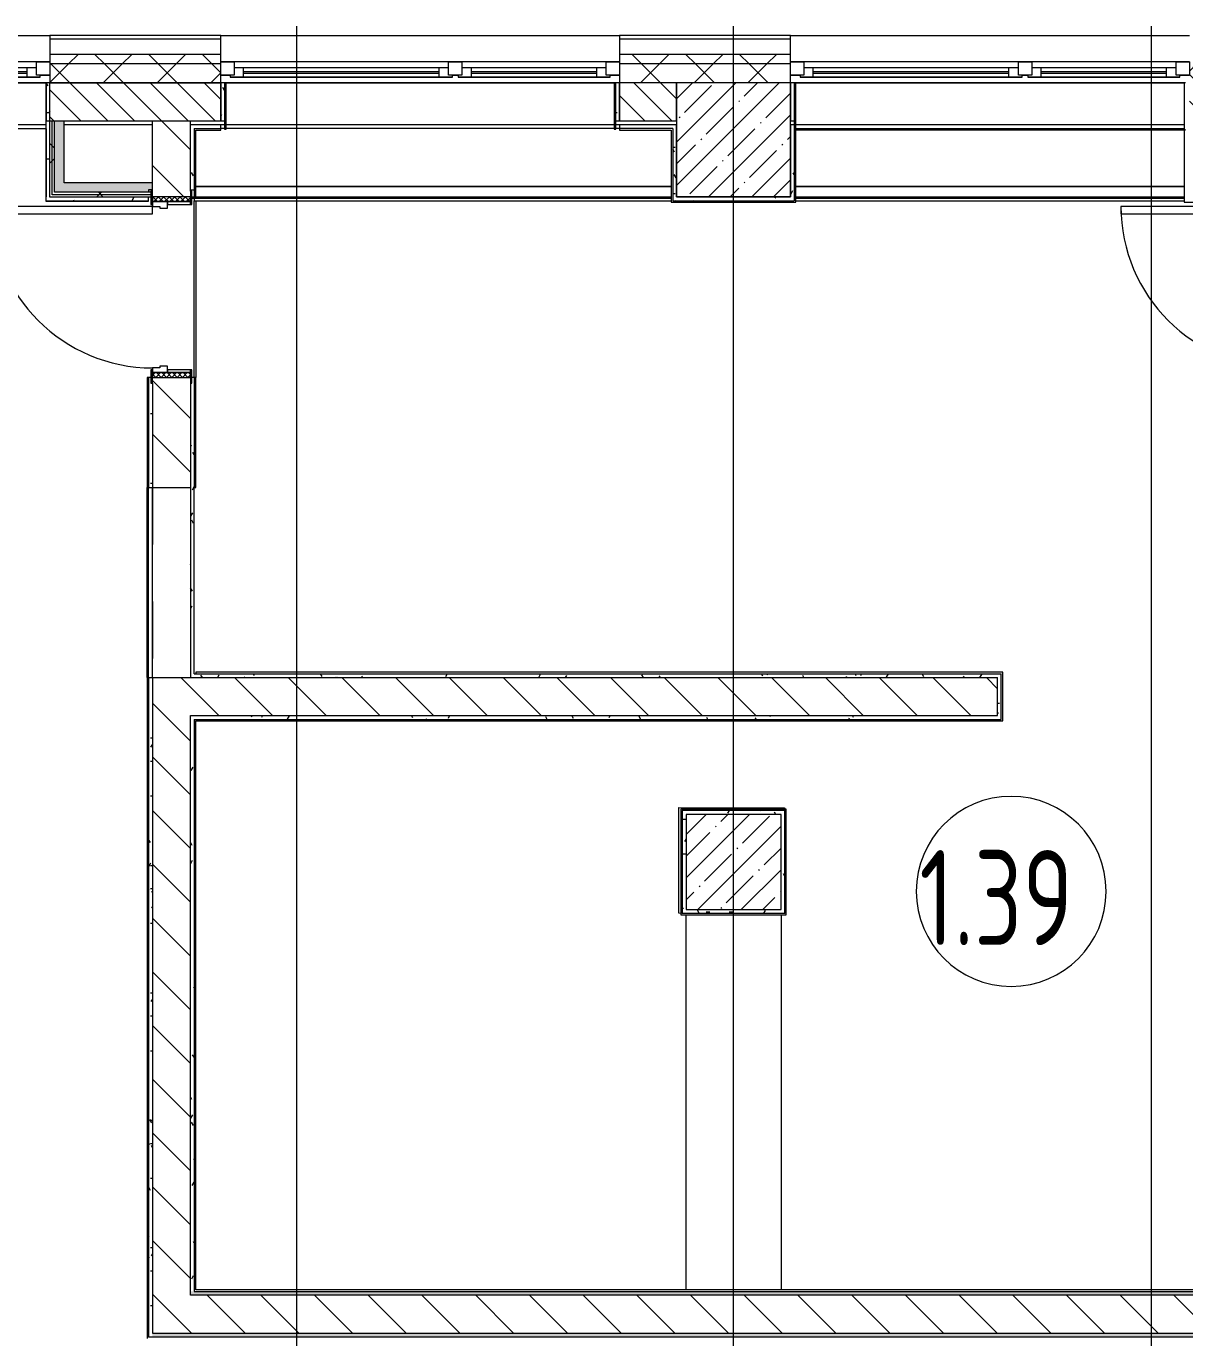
# Model space of a CAD drawing. Header units: millimetres. Extents: x -1113 to 415037, y -3642 to 354837.
# Drawn here: x 50800 to 56901, y 20360 to 27262 of the extents above; entities that cross this region are included whole.
import ezdxf

# ---------------------------------------------------------------- set-up
doc = ezdxf.new("R2010")
doc.units = ezdxf.units.MM
doc.linetypes.add('Штрих короткий', pattern=[600, 300, -300])
for name, color, linetype, lineweight in [('A-AREA-BNDY', 7, 'Continuous', 5), ('A-AREA-IDEN', 7, 'Continuous', 9), ('A-DOOR-2', 7, 'Continuous', 5), ('A-DOOR-FRAM-2', 7, 'Continuous', 5), ('A-FLOR', 7, 'Continuous', 9), ('A-GLAZ', 7, 'Continuous', 9), ('A-GLAZ-1', 7, 'Continuous', 5), ('A-WALL', 7, 'Continuous', 5), ('I-WALL', 7, 'Continuous', 5), ('S-COLS', 7, 'Continuous', 9), ('S-COLS-1', 7, 'Continuous', 5), ('Оси', 7, 'Continuous', 9)]:
    doc.layers.add(name, color=color, linetype=linetype, lineweight=lineweight)
for name, color, linetype, lineweight, true_color in [('A-DOOR-1', 7, 'Continuous', 5, 0xc0c0c0), ('A-DOOR-7', 7, 'Штрих короткий', 5, 0xc0c0c0), ('A-DOOR-FRAM-1', 7, 'Continuous', 5, 0xc0c0c0), ('A-WALL-1', 9, 'Continuous', 5, 0x808080), ('A-WALL-FNSH-1', 9, 'Continuous', 5, 0x808080)]:
    doc.layers.add(name, color=color, linetype=linetype, lineweight=lineweight, true_color=true_color)
doc.styles.add('СПДС', font='ГОСТ тип А.ttf', dxfattribs={"width": 0.9})
pattern_1 = [(135, (1826.41, 164.685), (-14.14214, -14.14214), []), (225, (1826.41, 164.685), (14.14214, -14.14214), [])]
pattern_2 = [(45, (-296.384, 164.685), (-14.1421, 14.1421), []), (135, (-296.384, 164.685), (-14.1421, -14.1421), [])]
pattern_3 = [(135, (64.7, -136.06), (-141.42136, -141.42136), [])]
pattern_4 = [(45, (64.7, -136.06), (-141.42136, 141.42136), []), (135, (64.7, -136.06), (-141.42136, -141.42136), [])]
pattern_5 = [(0, (64.7, -136.06), (243.84, 60.96), [20.117, -162.763, 20.117, -162.763, -975.36]), (0, (64.7, -136.06), (243.84, 60.96), [-365.76, 20.117, -345.643, 20.117, -162.763, -426.72]), (0, (64.7, -136.06), (243.84, 60.96), [-914.4, 20.117, -101.803, 20.117, -284.683]), (120, (156.14, -105.58), (-174.71291, 180.691634), [20.117, -162.763, 20.117, -162.763, -975.36]), (120, (156.14, -105.58), (-174.71291, 180.691634), [-365.76, 20.117, -345.643, 20.117, -162.763, -426.72]), (120, (156.14, -105.58), (-174.71291, 180.691634), [-914.4, 20.117, -101.803, 20.117, -284.683]), (240, (186.62, 16.34), (-69.12709, -241.651634), [20.117, -162.763, 20.117, -162.763, -975.36]), (240, (186.62, 16.34), (-69.12709, -241.651634), [-365.76, 20.117, -345.643, 20.117, -162.763, -426.72]), (240, (186.62, 16.34), (-69.12709, -241.651634), [-914.4, 20.117, -101.803, 20.117, -284.683])]
pattern_6 = [(45, (64.7, -136.06), (-212.132, 212.132), []), (135, (64.7, -136.06), (-212.132, -212.132), [])]

# ---------------------------------------------------------------- blocks, each defined once
blk = doc.blocks.new('110_Дверь_СКБ_1Ст_Внутренняя1 - Д-11л 950х2100-32173567-Объем проектирования 1 этажа')
at = {"layer": 'A-DOOR-2'}
h = blk.add_hatch(dxfattribs=at)
h.set_pattern_fill('FP_33', color=256, style=0, pattern_type=2)
h.set_pattern_definition(pattern_1)
h.paths.add_polyline_path([(462.5, 100), (462.5, -100), (487.5, -100), (487.5, 100), (467.5, 100)])
at = {"layer": 'A-DOOR-FRAM-2'}
h = blk.add_hatch(dxfattribs=at)
h.set_pattern_fill('FP_34', color=256, style=0, pattern_type=2)
h.set_pattern_definition(pattern_2)
h.paths.add_polyline_path([(-462.5, -100), (-437.5, -100), (-437.5, 100), (-462.5, 100), (-462.5, 7)])
at = {"layer": 'A-DOOR-1'}
for p, q in [((437.5, 950), (397.5, 950)), ((397.5, 950), (397.5, 100)), ((437.5, 100), (437.5, 950)), ((397.5, 100), (437.5, 100))]:
    blk.add_line(p, q, dxfattribs=at)
blk.add_arc((437.5, 100), 850, 90, 180, dxfattribs=at)
at = {"layer": 'A-DOOR-FRAM-1'}
for p, q in [((-422.5, 108), (-492.5, 108)), ((-492.5, 108), (-492.5, 100)), ((-492.5, 100), (-422.5, 100)), ((-437.5, 100), (-462.5, 100)), ((-462.5, 100), (-462.5, -100)), ((-412.5, 100), (-437.5, 100)), ((-437.5, 100), (-437.5, 20)), ((-437.5, -100), (-437.5, 100)), ((-422.5, 100), (-437.5, 100)), ((-437.5, 100), (-437.5, 99)), ((-437.5, 99), (-422.5, 99)), ((-422.5, 100), (-422.5, 108)), ((-422.5, 99), (-422.5, 100)), ((-412.5, 60), (-412.5, 100)), ((437.5, 100), (437.5, 60)), ((462.5, 100), (437.5, 100)), ((517.5, 108), (447.5, 108)), ((447.5, 108), (447.5, 100)), ((462.5, 100), (447.5, 100)), ((447.5, 100), (447.5, 99)), ((447.5, 100), (517.5, 100)), ((447.5, 99), (462.5, 99)), ((462.5, 20), (462.5, 100)), ((487.5, 100), (462.5, 100)), ((462.5, 100), (462.5, -100)), ((462.5, 99), (462.5, 100)), ((487.5, -100), (487.5, 100)), ((517.5, 100), (517.5, 108)), ((-437.5, 20), (-402.5, 20)), ((-422.5, 20), (-437.5, 20)), ((-437.5, 20), (-437.5, -100)), ((-422.5, -100), (-422.5, 20)), ((-402.5, 60), (-412.5, 60)), ((-402.5, 20), (-402.5, 60)), ((437.5, 60), (427.5, 60)), ((427.5, 60), (427.5, 20)), ((427.5, 20), (462.5, 20)), ((462.5, 20), (447.5, 20)), ((447.5, 20), (447.5, -100)), ((462.5, -100), (462.5, 20)), ((-422.5, -100), (-492.5, -100)), ((-492.5, -100), (-492.5, -108)), ((-492.5, -108), (-422.5, -108)), ((-462.5, -100), (-437.5, -100)), ((-437.5, -100), (-422.5, -100)), ((-422.5, -108), (-422.5, -100)), ((447.5, -100), (462.5, -100)), ((517.5, -100), (447.5, -100)), ((447.5, -100), (447.5, -108)), ((447.5, -108), (517.5, -108)), ((462.5, -100), (487.5, -100)), ((517.5, -108), (517.5, -100))]:
    blk.add_line(p, q, dxfattribs=at)
blk = doc.blocks.new('BSC_Колонна _Прямоугольная - 500х500-33455413-Объем проектирования 1 этажа')
at = {"layer": 'S-COLS-1'}
h = blk.add_hatch(dxfattribs=at)
h.set_pattern_fill('FP_108', color=256, style=0, pattern_type=2)
h.set_pattern_definition([(45, (-54460, -23000), (-114.04925, 114.04925), []), (45, (-54345.95, -23000), (-114.04925, 114.04925), [201.613, -40.323, 6.706, -33.617])])
h.paths.add_polyline_path([(-244.2, -250), (250, -250), (250, 250), (-250, 250), (-250, -250)])
for p, q in [((250, 250), (-250, 250)), ((-250, 250), (-250, -250)), ((250, -250), (250, 250)), ((-250, -250), (250, -250))]:
    blk.add_line(p, q, dxfattribs=at)
blk = doc.blocks.new('120_Окно_СКБ_2Ст - 120_Окно_СКБ_2Ст 2100х2400 _мал створка справа_-19092174-Объем проектирования 1 этажа')
at = {"layer": 'A-GLAZ'}
for p, q in [((-1050, -75), (-1050, -5)), ((-1050, -5), (-980, -5)), ((-980, -5), (-980, -75)), ((150, -35), (-980, -35)), ((-980, -35), (-980, -75)), ((-930, -85), (-930, -35)), ((100, -85), (100, -35)), ((150, -75), (150, -5)), ((150, -5), (220, -5)), ((150, -75), (150, -35)), ((220, -5), (220, -75)), ((980, -35), (220, -35)), ((220, -35), (220, -75)), ((270, -85), (270, -35)), ((930, -85), (930, -35)), ((980, -75), (980, -5)), ((980, -5), (1050, -5)), ((980, -75), (980, -35)), ((1050, -5), (1050, -75)), ((-980, -75), (-1050, -75)), ((-980, -75), (-1000, -75)), ((-1000, -75), (-1000, -85)), ((-1000, -85), (170, -85)), ((170, -85), (-1000, -85)), ((220, -75), (150, -75)), ((170, -75), (150, -75)), ((170, -85), (170, -75)), ((220, -75), (200, -75)), ((200, -75), (200, -85)), ((200, -85), (1000, -85)), ((1000, -85), (200, -85)), ((1050, -75), (980, -75)), ((1000, -75), (980, -75)), ((1000, -85), (1000, -75))]:
    blk.add_line(p, q, dxfattribs=at)
at = {"layer": 'A-GLAZ-1'}
for p, q in [((1050, -5), (-1050, -5)), ((-930, -55), (100, -55)), ((100, -65), (-930, -65)), ((270, -55), (930, -55)), ((930, -65), (270, -65)), ((-1050, -75), (-1000, -75)), ((170, -75), (200, -75)), ((1000, -75), (1050, -75))]:
    blk.add_line(p, q, dxfattribs=at)
blk = doc.blocks.new('110_Дверь_СКБ_1Ст_Внутренняя1 - Д-26л 950х2100 EIW30-32941023-Объем проектирования 1 этажа')
at = {"layer": 'A-DOOR-2'}
h = blk.add_hatch(dxfattribs=at)
h.set_pattern_fill('FP_33', color=256, style=0, pattern_type=2)
h.set_pattern_definition(pattern_1)
h.paths.add_polyline_path([(462.5, 100), (462.5, -100), (487.5, -100), (487.5, 100), (479.8, 100)])
at = {"layer": 'A-DOOR-FRAM-2'}
h = blk.add_hatch(dxfattribs=at)
h.set_pattern_fill('FP_34', color=256, style=0, pattern_type=2)
h.set_pattern_definition(pattern_2)
h.paths.add_polyline_path([(-462.5, 100), (-462.5, -100), (-437.5, -100), (-437.5, 100), (-446.3, 100)])
at = {"layer": 'A-DOOR-1'}
for p, q in [((437.5, 950), (397.5, 950)), ((397.5, 950), (397.5, 100)), ((437.5, 100), (437.5, 950)), ((397.5, 100), (437.5, 100))]:
    blk.add_line(p, q, dxfattribs=at)
blk.add_arc((437.5, 100), 850, 90, 180, dxfattribs=at)
at = {"layer": 'A-DOOR-FRAM-1'}
for p, q in [((-422.5, 108), (-492.5, 108)), ((-492.5, 108), (-492.5, 100)), ((-492.5, 100), (-422.5, 100)), ((-437.5, 100), (-462.5, 100)), ((-462.5, 100), (-462.5, -100)), ((-412.5, 100), (-437.5, 100)), ((-437.5, 100), (-437.5, 20)), ((-437.5, -100), (-437.5, 100)), ((-422.5, 100), (-437.5, 100)), ((-437.5, 100), (-437.5, 99)), ((-437.5, 99), (-422.5, 99)), ((-422.5, 100), (-422.5, 108)), ((-422.5, 99), (-422.5, 100)), ((-412.5, 60), (-412.5, 100)), ((437.5, 100), (437.5, 60)), ((462.5, 100), (437.5, 100)), ((517.5, 108), (447.5, 108)), ((447.5, 108), (447.5, 100)), ((462.5, 100), (447.5, 100)), ((447.5, 100), (447.5, 99)), ((447.5, 100), (517.5, 100)), ((447.5, 99), (462.5, 99)), ((462.5, 20), (462.5, 100)), ((487.5, 100), (462.5, 100)), ((462.5, 100), (462.5, -100)), ((462.5, 99), (462.5, 100)), ((487.5, -100), (487.5, 100)), ((517.5, 100), (517.5, 108)), ((-437.5, 20), (-402.5, 20)), ((-422.5, 20), (-437.5, 20)), ((-437.5, 20), (-437.5, -100)), ((-422.5, -100), (-422.5, 20)), ((-402.5, 60), (-412.5, 60)), ((-402.5, 20), (-402.5, 60)), ((437.5, 60), (427.5, 60)), ((427.5, 60), (427.5, 20)), ((427.5, 20), (462.5, 20)), ((462.5, 20), (447.5, 20)), ((447.5, 20), (447.5, -100)), ((462.5, -100), (462.5, 20)), ((-422.5, -100), (-492.5, -100)), ((-492.5, -100), (-492.5, -108)), ((-492.5, -108), (-422.5, -108)), ((-462.5, -100), (-437.5, -100)), ((-437.5, -100), (-422.5, -100)), ((-422.5, -108), (-422.5, -100)), ((447.5, -100), (462.5, -100)), ((517.5, -100), (447.5, -100)), ((447.5, -100), (447.5, -108)), ((447.5, -108), (517.5, -108)), ((462.5, -100), (487.5, -100)), ((517.5, -108), (517.5, -100))]:
    blk.add_line(p, q, dxfattribs=at)
blk = doc.blocks.new('DOR_Проход в стене_Прямоугольный - 1000x1500-23441848-Объем проектирования 1 этажа')
at = {"layer": 'A-DOOR-7'}
for p, q in [((500, 100), (-500, 100)), ((500, -100), (-500, -100))]:
    blk.add_line(p, q, dxfattribs=at)
blk = doc.blocks.new('Зашивка приборов отопления7 - Зашивка приборов отопления-33277170-Объем проектирования 1 этажа')
at = {"layer": 'A-WALL'}
for p, q in [((51780, 26880), (51760, 26880)), ((53832, 26880), (51788, 26880)), ((53860, 26880), (53840, 26880)), ((51619.5, 26537.5), (51619.5, 26480)), ((51628, 26555), (54132, 26555)), ((54132, 26555), (51628, 26555)), ((51619.5, 26480), (54132, 26480))]:
    blk.add_line(p, q, dxfattribs=at)
blk = doc.blocks.new('Зашивка приборов отопления8 - Зашивка приборов отопления-33277697-Объем проектирования 1 этажа')
at = {"layer": 'A-WALL'}
for p, q in [((52060.5, 26860), (52060.5, 26852)), ((54112, 26880), (52068, 26880)), ((52068, 26555), (54112, 26555)), ((54112, 26555), (52068, 26555)), ((52068, 26480), (54112, 26480))]:
    blk.add_line(p, q, dxfattribs=at)
blk = doc.blocks.new('Марка_Помещения - Номер-25198446-Объем проектирования 1 этажа')
at = {"layer": 'A-AREA-IDEN'}
for start, end in [(360, 180), (180, 360)]:
    blk.add_arc((0, 0), 2.5, start, end, dxfattribs=at)

msp = doc.modelspace()

# ---------------------------------------------------------------- hatches: boundary and pattern name
at = {"layer": 'A-WALL'}
h = msp.add_hatch(dxfattribs=at)
h.set_pattern_fill('FP_24', color=256, style=0, pattern_type=2)
h.set_pattern_definition(pattern_4)
h.paths.add_polyline_path([(84814.7, 27063.9), (85034.7, 27063.9), (85034.7, 27113.9), (80414.7, 27113.9), (80414.7, 27063.9), (84813, 27063.9)])
h.paths.add_polyline_path([(77314.7, 27063.9), (77314.7, 27113.9), (76414.7, 27113.9), (76414.7, 27063.9), (77106.8, 27063.9)])
h.paths.add_polyline_path([(74314.7, 27063.9), (74314.7, 27113.9), (72974.7, 27113.9), (72974.7, 27063.9), (74012.2, 27063.9)])
h.paths.add_polyline_path([(68274.7, 27063.9), (70874.7, 27063.9), (70874.7, 27113.9), (68274.7, 27113.9)])
h.paths.add_polyline_path([(66791.5, 27063.9), (67174.7, 27063.9), (67174.7, 27113.9), (66224.7, 27113.9), (66224.7, 27063.9)])
h.paths.add_polyline_path([(60069.7, 27063.9), (61124.7, 27063.9), (61124.7, 27113.9), (60069.7, 27113.9), (60069.7, 27073.9)])
h.paths.add_polyline_path([(57507.7, 27063.9), (57769.7, 27063.9), (57769.7, 27113.9), (56924.7, 27113.9), (56924.7, 27063.9)])
h.paths.add_polyline_path([(54824.7, 27063.9), (54824.7, 27113.9), (53924.7, 27113.9), (53924.7, 27063.9), (54413.1, 27063.9)])
h.paths.add_polyline_path([(50924.7, 27063.9), (51824.7, 27063.9), (51824.7, 27113.9), (50924.7, 27113.9), (50924.7, 27073.9)])
h.paths.add_polyline_path([(47724.7, 27063.9), (48824.7, 27063.9), (48824.7, 27113.9), (47724.7, 27113.9), (47724.7, 27073.9)])
h.paths.add_polyline_path([(43066.2, 27063.9), (44624.7, 27063.9), (44624.7, 27113.9), (42224.7, 27113.9), (42224.7, 27063.9), (42844.7, 27063.9)])
h = msp.add_hatch(dxfattribs=at)
h.set_pattern_fill('FP_24', color=256, style=0, pattern_type=2)
h.set_pattern_definition(pattern_4)
h.paths.add_polyline_path([(73604.7, 26963.9), (74314.7, 26963.9), (74314.7, 27063.9), (72974.7, 27063.9), (72974.7, 26963.9), (72980.6, 26963.9)])
h.paths.add_polyline_path([(42844.7, 26963.9), (44624.7, 26963.9), (44624.7, 27063.9), (42224.7, 27063.9), (42224.7, 26963.9), (42824.7, 26963.9)])
h.paths.add_polyline_path([(84327.5, 26963.9), (85034.7, 26963.9), (85034.7, 27063.9), (80414.7, 27063.9), (80414.7, 26963.9), (84164.7, 26963.9)])
h.paths.add_polyline_path([(47724.7, 26963.9), (48824.7, 26963.9), (48824.7, 27063.9), (47724.7, 27063.9), (47724.7, 27003.6)])
h.paths.add_polyline_path([(50924.7, 26963.9), (51824.7, 26963.9), (51824.7, 27063.9), (50924.7, 27063.9), (50924.7, 27003.9)])
h.paths.add_polyline_path([(53924.7, 26963.9), (54824.7, 26963.9), (54824.7, 27063.9), (53924.7, 27063.9), (53924.7, 27003.9)])
h.paths.add_polyline_path([(57414.7, 26963.9), (57769.7, 26963.9), (57769.7, 27063.9), (56924.7, 27063.9), (56924.7, 26963.9)])
h.paths.add_polyline_path([(77106.8, 26963.9), (77314.7, 26963.9), (77314.7, 27063.9), (76414.7, 27063.9), (76414.7, 26963.9), (76814.7, 26963.9)])
h.paths.add_polyline_path([(60069.7, 26963.9), (61124.7, 26963.9), (61124.7, 27063.9), (60069.7, 27063.9), (60069.7, 27003.9)])
h.paths.add_polyline_path([(67124.7, 26963.9), (67142.7, 26965.9), (67142.7, 26973.9), (67174.7, 26973.9), (67174.7, 27063.9), (66224.7, 27063.9), (66224.7, 26963.9), (66824.7, 26963.9)])
h.paths.add_polyline_path([(70374.7, 26963.9), (70874.7, 26963.9), (70874.7, 27063.9), (68274.7, 27063.9), (68274.7, 26973.9), (68306.7, 26973.9), (68306.7, 26965.9), (70041.4, 26963.9)])
h = msp.add_hatch(dxfattribs=at)
h.set_pattern_fill('FP_2', color=256, style=0, pattern_type=2)
h.set_pattern_definition([(135, (64.7, -136.06), (-70.71068, -70.71068), [])])
h.paths.add_polyline_path([(42824.7, 26763.9), (44624.7, 26763.9), (44624.7, 26963.9), (42824.7, 26963.9), (42824.7, 26886.2)])
h.paths.add_polyline_path([(56924.7, 26763.9), (57769.7, 26763.9), (57769.7, 26963.9), (56924.7, 26963.9), (56924.7, 26886.2)])
h.paths.add_polyline_path([(80714.7, 26763.9), (80714.7, 26963.9), (80414.7, 26963.9), (80414.7, 26763.9)])
h.paths.add_polyline_path([(54224.7, 26763.9), (54224.7, 26963.9), (53924.7, 26963.9), (53924.7, 26763.9)])
h.paths.add_polyline_path([(76814.7, 26763.9), (76814.7, 26963.9), (76414.7, 26963.9), (76414.7, 26763.9), (76591, 26763.9)])
h.paths.add_polyline_path([(60069.7, 26763.9), (60224.7, 26763.9), (60224.7, 26963.9), (60069.7, 26963.9), (60069.7, 26800.4)])
h.paths.add_polyline_path([(60824.7, 26763.9), (61124.7, 26763.9), (61124.7, 26963.9), (60824.7, 26963.9), (60824.7, 26817.8)])
h.paths.add_polyline_path([(74314.7, 26763.9), (74314.7, 26963.9), (74104.7, 26963.9), (74104.7, 26763.9)])
h.paths.add_polyline_path([(47724.7, 26763.9), (48224.7, 26763.9), (48223.9, 26963.9), (47724.7, 26963.9), (47724.7, 26886.2)])
h.paths.add_polyline_path([(51464.7, 26763.9), (51824.7, 26763.9), (51824.7, 26963.9), (50924.7, 26963.9), (50924.7, 26763.9), (51406.5, 26763.9)])
h.paths.add_polyline_path([(73604.7, 26763.9), (73604.7, 26963.9), (72974.7, 26963.9), (72974.7, 26763.9), (73496.4, 26763.9)])
h.paths.add_polyline_path([(66848.7, 26763.9), (67124.7, 26763.9), (67124.7, 26963.9), (66824.7, 26963.9), (66824.7, 26763.9)])
h.paths.add_polyline_path([(70374.7, 26763.9), (70374.7, 26963.9), (68274.7, 26963.9), (68270.7, 26763.9), (69886.1, 26763.9)])
at = {"layer": 'I-WALL'}
h = msp.add_hatch(dxfattribs=at)
h.set_pattern_fill('FP_191', color=256, style=0, pattern_type=2)
h.set_pattern_definition(pattern_5)
h.paths.add_polyline_path([(50924.7, 26763.9), (50924.7, 26963.9), (50904.7, 26961.7), (50904.7, 26763.9)])
h = msp.add_hatch(dxfattribs=at)
h.set_pattern_fill('FP_191', color=256, style=0, pattern_type=2)
h.set_pattern_definition(pattern_5)
h.paths.add_polyline_path([(51834.2, 26763.9), (51844.7, 26763.9), (51844.7, 26963.9), (51824.7, 26963.9), (51824.7, 26763.9)])
h = msp.add_hatch(dxfattribs=at)
h.set_pattern_fill('FP_191', color=256, style=0, pattern_type=2)
h.set_pattern_definition(pattern_5)
h.paths.add_polyline_path([(53924.7, 26763.9), (53924.7, 26963.9), (53904.7, 26963.9), (53904.7, 26763.9)])
h = msp.add_hatch(dxfattribs=at)
h.set_pattern_fill('FP_191', color=256, style=0, pattern_type=2)
h.set_pattern_definition(pattern_5)
h.paths.add_polyline_path([(54844.7, 26763.9), (54844.7, 26963.9), (54824.7, 26963.9), (54824.7, 26763.9)])
h = msp.add_hatch(dxfattribs=at)
h.set_pattern_fill('FP_191', color=256, style=0, pattern_type=2)
h.set_pattern_definition(pattern_5)
h.paths.add_polyline_path([(50910.4, 26362.9), (50924.7, 26363.9), (50924.7, 26763.9), (50904.7, 26763.9), (50905.3, 26362.9)])
h = msp.add_hatch(dxfattribs=at)
h.set_pattern_fill('FP_192', color=256, style=0, pattern_type=2)
h.set_pattern_definition(pattern_6)
h.paths.add_polyline_path([(50937.2, 26362.9), (50937.2, 26763.9), (50924.7, 26763.9), (50924.7, 26362.9)])
h = msp.add_hatch(dxfattribs=at)
h.set_pattern_fill('FP_192', color=256, style=0, pattern_type=2)
h.set_pattern_definition(pattern_6)
h.paths.add_polyline_path([(50937.2, 26375.4), (50949.7, 26375.4), (50949.7, 26763.9), (50937.2, 26763.9), (50937.2, 26403.8)])
for points in [[(50999.7, 26387.9), (50999.7, 26763.9), (50949.7, 26763.9), (50949.7, 26387.9)], [(50999.7, 26387.9), (51456.7, 26387.9), (51456.7, 26393.9), (51464.7, 26393.9), (51464.7, 26437.9), (50999.7, 26437.9), (50999.7, 26399.8)]]:
    msp.add_hatch(color=256, dxfattribs=at).paths.add_polyline_path(points)
h = msp.add_hatch(dxfattribs=at)
h.set_pattern_fill('FP_23', color=256, style=0, pattern_type=2)
h.set_pattern_definition(pattern_3)
h.paths.add_polyline_path([(51464.7, 20383.9), (51664.7, 20383.9), (51664.7, 23833.9), (51464.7, 23833.9), (51464.7, 20385.6)])
h.paths.add_polyline_path([(51464.7, 24833.9), (51664.7, 24833.9), (51664.7, 25413.9), (51464.7, 25413.9), (51464.7, 25296.2)])
h.paths.add_polyline_path([(51464.7, 26363.9), (51664.7, 26363.9), (51664.7, 26763.9), (51464.7, 26763.9), (51464.7, 26369.9)])
h = msp.add_hatch(dxfattribs=at)
h.set_pattern_fill('FP_191', color=256, style=0, pattern_type=2)
h.set_pattern_definition(pattern_5)
h.paths.add_polyline_path([(51664.7, 23853.9), (51684.7, 23854), (51684.7, 25413.9), (51672.7, 25413.1), (51672.7, 25383.9), (51664.7, 25383.9), (51664.7, 23854.1)])
h.paths.add_polyline_path([(51664.7, 26401.4), (51684.7, 26401.4), (51684.2, 26743.9), (51664.7, 26743.9), (51664.7, 26418.9)])
h = msp.add_hatch(dxfattribs=at)
h.set_pattern_fill('FP_191', color=256, style=0, pattern_type=2)
h.set_pattern_definition(pattern_5)
h.paths.add_polyline_path([(54204.7, 26343.9), (54224.7, 26343.9), (54224.7, 26723.9), (54204.7, 26723.3), (54204.7, 26355.9)])
h = msp.add_hatch(dxfattribs=at)
h.set_pattern_fill('FP_191', color=256, style=0, pattern_type=2)
h.set_pattern_definition(pattern_5)
h.paths.add_polyline_path([(54824.7, 26363.9), (54844.7, 26363.9), (54844.7, 26743.9), (54824.7, 26743.9), (54824.7, 26621.2)])
h = msp.add_hatch(dxfattribs=at)
h.set_pattern_fill('FP_192', color=256, style=0, pattern_type=2)
h.set_pattern_definition(pattern_6)
h.paths.add_polyline_path([(51456.7, 26362.9), (51456.7, 26375.4), (50937.2, 26375.4), (50937.2, 26362.9), (51444.7, 26362.9)])
h = msp.add_hatch(dxfattribs=at)
h.set_pattern_fill('FP_192', color=256, style=0, pattern_type=2)
h.set_pattern_definition(pattern_6)
h.paths.add_polyline_path([(51318.5, 26375.4), (51456.7, 26375.7), (51456.7, 26387.9), (50949.7, 26387.9), (50949.7, 26375.4), (50999.7, 26375.4)])
h = msp.add_hatch(dxfattribs=at)
h.set_pattern_fill('FP_191', color=256, style=0, pattern_type=2)
h.set_pattern_definition(pattern_5)
h.paths.add_polyline_path([(50904.7, 26342.9), (51444.7, 26342.9), (51444.7, 26362.9), (50904.7, 26362.9), (50904.7, 26343.9)])
h = msp.add_hatch(dxfattribs=at)
h.set_pattern_fill('FP_191', color=256, style=0, pattern_type=2)
h.set_pattern_definition(pattern_5)
h.paths.add_polyline_path([(54224.7, 26343.9), (54844.7, 26343.9), (54844.7, 26363.9), (54224.7, 26363.9), (54224.7, 26355.9)])
h = msp.add_hatch(dxfattribs=at)
h.set_pattern_fill('FP_191', color=256, style=0, pattern_type=2)
h.set_pattern_definition(pattern_5)
h.paths.add_polyline_path([(51464.7, 20363.9), (51464.7, 23833.9), (51444.7, 23833.9), (51444.7, 20363.9)])
h.paths.add_polyline_path([(51464.7, 24833.9), (51464.7, 25383.9), (51456.7, 25383.9), (51456.7, 25413.9), (51444.7, 25413.9), (51444.7, 24833.9)])
h = msp.add_hatch(dxfattribs=at)
h.set_pattern_fill('FP_191', color=256, style=0, pattern_type=2)
h.set_pattern_definition(pattern_5)
h.paths.add_polyline_path([(55895.2, 23833.9), (55914.7, 23833.9), (55914.7, 23853.9), (51664.7, 23853.9), (51664.7, 23833.9), (55785.6, 23833.9)])
h = msp.add_hatch(dxfattribs=at)
h.set_pattern_fill('FP_23', color=256, style=0, pattern_type=2)
h.set_pattern_definition(pattern_3)
h.paths.add_polyline_path([(51664.7, 23633.9), (55914.7, 23633.9), (55914.7, 23833.9), (51664.7, 23833.9)])
h = msp.add_hatch(dxfattribs=at)
h.set_pattern_fill('FP_191', color=256, style=0, pattern_type=2)
h.set_pattern_definition(pattern_5)
h.paths.add_polyline_path([(55921.1, 23633.9), (55934.7, 23634), (55934.7, 23853.9), (55914.7, 23853.9), (55914.7, 23633.9)])
h = msp.add_hatch(dxfattribs=at)
h.set_pattern_fill('FP_191', color=256, style=0, pattern_type=2)
h.set_pattern_definition(pattern_5)
h.paths.add_polyline_path([(51684.7, 20603.9), (51684.7, 23633.9), (51664.7, 23633.9), (51664.7, 20603.9)])
h = msp.add_hatch(dxfattribs=at)
h.set_pattern_fill('FP_191', color=256, style=0, pattern_type=2)
h.set_pattern_definition(pattern_5)
h.paths.add_polyline_path([(51684.7, 23613.9), (55934.7, 23613.9), (55934.7, 23633.9), (51684.7, 23633.9)])
h = msp.add_hatch(dxfattribs=at)
h.set_pattern_fill('FP_191', color=256, style=0, pattern_type=2)
h.set_pattern_definition(pattern_5)
h.paths.add_polyline_path([(54274.7, 23113.9), (54774.7, 23113.9), (54773.9, 23133.9), (54254.7, 23133.9), (54254.7, 23113.9)])
h = msp.add_hatch(dxfattribs=at)
h.set_pattern_fill('FP_191', color=256, style=0, pattern_type=2)
h.set_pattern_definition(pattern_5)
h.paths.add_polyline_path([(54794.7, 22613.9), (54794.7, 23133.9), (54774.7, 23133.9), (54774.7, 22613.9)])
h = msp.add_hatch(dxfattribs=at)
h.set_pattern_fill('FP_191', color=256, style=0, pattern_type=2)
h.set_pattern_definition(pattern_5)
h.paths.add_polyline_path([(54274.7, 22593.9), (54274.7, 23113.9), (54254.7, 23113.1), (54254.7, 22593.9)])
h = msp.add_hatch(dxfattribs=at)
h.set_pattern_fill('FP_191', color=256, style=0, pattern_type=2)
h.set_pattern_definition(pattern_5)
h.paths.add_polyline_path([(54276.5, 22593.9), (54794.7, 22593.9), (54794.7, 22613.9), (54274.7, 22613.9), (54274.7, 22593.9)])
h = msp.add_hatch(dxfattribs=at)
h.set_pattern_fill('FP_191', color=256, style=0, pattern_type=2)
h.set_pattern_definition(pattern_5)
h.paths.add_polyline_path([(57974.7, 20583.9), (57994.7, 20583.9), (57994.7, 20603.9), (51664.7, 20603.9), (51664.7, 20583.9), (57507.7, 20583.9)])
h = msp.add_hatch(dxfattribs=at)
h.set_pattern_fill('FP_23', color=256, style=0, pattern_type=2)
h.set_pattern_definition(pattern_3)
h.paths.add_polyline_path([(54478.2, 20383.9), (58194.7, 20383.9), (58194.7, 20583.9), (51664.7, 20583.9), (51664.7, 20383.9), (54274.7, 20383.9)])
h = msp.add_hatch(dxfattribs=at)
h.set_pattern_fill('FP_191', color=256, style=0, pattern_type=2)
h.set_pattern_definition(pattern_5)
h.paths.add_polyline_path([(57994.7, 20363.9), (57994.7, 20383.9), (51464.7, 20383.9), (51464.7, 20363.9), (57974.7, 20363.9)])
at = {"layer": 'S-COLS-1'}
h = msp.add_hatch(dxfattribs=at)
h.set_pattern_fill('FP_1', color=256, style=0, pattern_type=2)
h.set_pattern_definition([(45, (64.7, -136.06), (-114.04925, 114.04925), []), (45, (178.75, -136.06), (-114.04925, 114.04925), [201.612, -40.322, 6.706, -33.617])])
h.paths.add_polyline_path([(54413.1, 26363.9), (54824.7, 26363.9), (54824.7, 26963.9), (54224.7, 26963.9), (54224.7, 26363.9)])

# ---------------------------------------------------------------- linework, layer by layer
at = {"layer": 'A-AREA-BNDY', "flags": 128}
msp.add_lwpolyline([(54793.5, 23148.9), (54792.2, 22592.9), (54236.2, 22594.2), (54237.5, 23150.2)], close=True, dxfattribs=at)
at = {"layer": 'A-FLOR'}
for p, q in [((48844.7, 26723.9), (50904.7, 26723.9)), ((50904.7, 26722.9), (50904.7, 26363.9)), ((51684.7, 25413.9), (51684.7, 26343.9)), ((51692.7, 26343.9), (51692.7, 25413.9)), ((51456.7, 25413.9), (51444.7, 25413.9)), ((51692.7, 25413.9), (51672.7, 25413.9)), ((51684.7, 23853.9), (51684.7, 24833.9)), ((54274.7, 20611.9), (54274.7, 22585.9)), ((54774.7, 22585.9), (54774.7, 20611.9))]:
    msp.add_line(p, q, dxfattribs=at)
at = {"layer": 'A-WALL'}
for p, q in [((48824.7, 27213.9), (50924.7, 27213.9)), ((51824.7, 27213.9), (53924.7, 27213.9)), ((54824.7, 27213.9), (56924.7, 27213.9)), ((51824.7, 27193.9), (50924.7, 27193.9)), ((54824.7, 27193.9), (53924.7, 27193.9)), ((51824.7, 27113.9), (50924.7, 27113.9)), ((51824.7, 27063.9), (50924.7, 27063.9)), ((54824.7, 27113.9), (53924.7, 27113.9)), ((54824.7, 27063.9), (53924.7, 27063.9)), ((50924.7, 26963.9), (48824.7, 26963.9)), ((51824.7, 26963.9), (50924.7, 26963.9)), ((50924.7, 26963.9), (51824.7, 26963.9)), ((53896.7, 26963.9), (51852.7, 26963.9)), ((54224.7, 26963.9), (53924.7, 26963.9)), ((54224.7, 26763.9), (54224.7, 26963.9)), ((56896.7, 26963.9), (54852.7, 26963.9)), ((50904.7, 26342.9), (50904.7, 26763.9)), ((50937.2, 26375.4), (50937.2, 26763.9)), ((50949.7, 26387.9), (50949.7, 26763.9)), ((51684.7, 26723.9), (51824.7, 26723.9)), ((51684.7, 26723.9), (51684.7, 26401.4)), ((54204.7, 26723.9), (53924.7, 26723.9)), ((54204.7, 26723.9), (54204.7, 26343.9)), ((54844.7, 26743.9), (54844.7, 26343.9)), ((51456.7, 26375.4), (50937.2, 26375.4)), ((51456.7, 26387.9), (50949.7, 26387.9)), ((51444.7, 23833.9), (55914.7, 23833.9)), ((51684.7, 23853.9), (55934.7, 23853.9)), ((55914.7, 23633.9), (55914.7, 23833.9)), ((51664.7, 23633.9), (55914.7, 23633.9)), ((51684.7, 23613.9), (55934.7, 23613.9)), ((51684.7, 23613.9), (51684.7, 20603.9)), ((51684.7, 20603.9), (57974.7, 20603.9)), ((57974.7, 20363.9), (51444.7, 20363.9)), ((51464.7, 20383.9), (57994.7, 20383.9))]:
    msp.add_line(p, q, dxfattribs=at)
at = {"layer": 'A-WALL-1'}
for p, q in [((50924.7, 27193.9), (50924.7, 26963.9)), ((51824.7, 26963.9), (51824.7, 27193.9)), ((53924.7, 27193.9), (53924.7, 26963.9)), ((54824.7, 26963.9), (54824.7, 27193.9)), ((50904.7, 26963.9), (50904.7, 26763.9)), ((50924.7, 26362.9), (50924.7, 26963.9)), ((50924.7, 26763.9), (50924.7, 26963.9)), ((51824.7, 26763.9), (51824.7, 26963.9)), ((51844.7, 26963.9), (51824.7, 26963.9)), ((51824.7, 26963.9), (51824.7, 26763.9)), ((53924.7, 26963.9), (53904.7, 26963.9)), ((53924.7, 26963.9), (53924.7, 26763.9)), ((53924.7, 26763.9), (53924.7, 26963.9)), ((54844.7, 26963.9), (53924.7, 26963.9)), ((54824.7, 26963.9), (54824.7, 26763.9)), ((50904.7, 26763.9), (51824.7, 26763.9)), ((50904.7, 26763.9), (50924.7, 26763.9)), ((50999.7, 26437.9), (50999.7, 26763.9)), ((51464.7, 26393.9), (51464.7, 26763.9)), ((51664.7, 26393.9), (51664.7, 26763.9)), ((51824.7, 26743.9), (51664.7, 26743.9)), ((51824.7, 26763.9), (51844.7, 26763.9)), ((51824.7, 26723.9), (51824.7, 26743.9)), ((53904.7, 26763.9), (53924.7, 26763.9)), ((53924.7, 26763.9), (54224.7, 26763.9)), ((54224.7, 26743.9), (53924.7, 26743.9)), ((53924.7, 26743.9), (53924.7, 26723.9)), ((54224.7, 26363.9), (54224.7, 26743.9)), ((54824.7, 26763.9), (54844.7, 26763.9)), ((54844.7, 26743.9), (54824.7, 26743.9)), ((54824.7, 26743.9), (54824.7, 26363.9)), ((51464.7, 26437.9), (50999.7, 26437.9)), ((51464.7, 26393.9), (51464.7, 26437.9)), ((51464.7, 26401.4), (51444.7, 26401.4)), ((51444.7, 26401.4), (51444.7, 26387.9)), ((51664.7, 26401.4), (51684.7, 26401.4)), ((50904.7, 26342.9), (51444.7, 26342.9)), ((51456.7, 26362.9), (50924.7, 26362.9)), ((51444.7, 26342.9), (51444.7, 26362.9)), ((54204.7, 26343.9), (54844.7, 26343.9)), ((54824.7, 26363.9), (54224.7, 26363.9)), ((51444.7, 25413.9), (51444.7, 24833.9)), ((51464.7, 25383.9), (51464.7, 24833.9)), ((51664.7, 25383.9), (51664.7, 23833.9)), ((51444.7, 24833.9), (51664.7, 24833.9)), ((51444.7, 23833.9), (51444.7, 20363.9)), ((51464.7, 23833.9), (51464.7, 20383.9)), ((55934.7, 23613.9), (55934.7, 23853.9)), ((51664.7, 20583.9), (51664.7, 23633.9)), ((54794.7, 23133.9), (54254.7, 23133.9)), ((54254.7, 23133.9), (54254.7, 22593.9)), ((54794.7, 22593.9), (54794.7, 23133.9)), ((54254.7, 22593.9), (54794.7, 22593.9)), ((57994.7, 20583.9), (51664.7, 20583.9))]:
    msp.add_line(p, q, dxfattribs=at)
at = {"layer": 'A-WALL-FNSH-1'}
for p, q in [((51824.7, 27213.9), (50924.7, 27213.9)), ((50924.7, 27213.9), (50924.7, 27193.9)), ((51824.7, 27193.9), (51824.7, 27213.9)), ((54824.7, 27213.9), (53924.7, 27213.9)), ((53924.7, 27213.9), (53924.7, 27193.9)), ((54824.7, 27193.9), (54824.7, 27213.9)), ((50903.7, 26963.9), (50903.7, 26763.9)), ((51852.7, 26963.9), (51844.7, 26963.9)), ((51844.7, 26963.9), (51844.7, 26719.9)), ((51852.7, 26719.9), (51852.7, 26963.9)), ((53904.7, 26963.9), (53896.7, 26963.9)), ((53896.7, 26963.9), (53896.7, 26719.9)), ((53904.7, 26719.9), (53904.7, 26963.9)), ((54852.7, 26963.9), (54844.7, 26963.9)), ((54844.7, 26963.9), (54844.7, 26723.9)), ((54852.7, 26723.9), (54852.7, 26963.9)), ((56904.7, 26963.9), (56896.7, 26963.9)), ((56896.7, 26963.9), (56896.7, 26718.9)), ((50903.7, 26763.9), (50904.7, 26763.9)), ((50903.7, 26722.9), (50903.7, 26341.9)), ((50904.7, 26722.9), (50903.7, 26722.9)), ((51692.7, 26715.9), (51824.7, 26715.9)), ((51692.7, 26363.9), (51692.7, 26715.9)), ((51824.7, 26715.9), (51824.7, 26723.9)), ((51844.7, 26719.9), (51852.7, 26719.9)), ((53896.7, 26719.9), (53904.7, 26719.9)), ((53924.7, 26723.9), (53924.7, 26715.9)), ((53924.7, 26715.9), (54196.7, 26715.9)), ((54196.7, 26715.9), (54196.7, 26335.9)), ((54844.7, 26723.9), (54852.7, 26723.9)), ((54852.7, 26715.9), (54844.7, 26715.9)), ((54852.7, 26335.9), (54852.7, 26715.9)), ((56896.7, 26718.9), (56904.7, 26718.9)), ((56896.7, 26715.9), (56896.7, 26335.9)), ((56904.7, 26715.9), (56896.7, 26715.9)), ((51684.7, 26401.4), (51684.7, 26363.9)), ((50903.7, 26341.9), (51444.7, 26341.9)), ((51444.7, 26341.9), (51444.7, 26342.9)), ((51684.7, 26363.9), (51692.7, 26363.9)), ((54196.7, 26335.9), (54852.7, 26335.9)), ((56896.7, 26335.9), (57406.7, 26335.9)), ((51444.7, 25413.9), (51436.7, 25413.9)), ((51436.7, 25413.9), (51436.7, 24833.9)), ((51684.7, 25413.9), (51684.7, 24833.9)), ((51692.7, 24833.9), (51692.7, 25413.9)), ((51436.7, 24833.9), (51444.7, 24833.9)), ((51684.7, 24833.9), (51692.7, 24833.9)), ((51444.7, 23833.9), (51436.7, 23833.9)), ((51436.7, 23833.9), (51436.7, 20355.9)), ((55942.7, 23861.9), (51692.7, 23861.9)), ((51692.7, 23861.9), (51692.7, 23853.9)), ((55942.7, 23605.9), (55942.7, 23861.9)), ((51692.7, 23605.9), (55942.7, 23605.9)), ((51692.7, 20611.9), (51692.7, 23605.9)), ((54802.7, 23141.9), (54246.7, 23141.9)), ((54246.7, 23141.9), (54246.7, 22585.9)), ((54802.7, 22585.9), (54802.7, 23141.9)), ((54246.7, 22585.9), (54802.7, 22585.9)), ((57966.7, 20611.9), (51692.7, 20611.9))]:
    msp.add_line(p, q, dxfattribs=at)
at = {"layer": 'I-WALL'}
for p, q in [((48844.7, 26963.9), (50904.7, 26963.9)), ((51852.7, 26963.9), (53896.7, 26963.9)), ((54852.7, 26963.9), (56896.7, 26963.9)), ((50904.7, 26743.9), (48844.7, 26743.9)), ((50903.7, 26722.9), (48845.7, 26722.9)), ((51464.7, 26743.9), (50999.7, 26743.9)), ((51844.7, 26743.9), (51824.7, 26743.9)), ((51844.7, 26723.9), (51824.7, 26723.9)), ((53896.7, 26743.9), (51852.7, 26743.9)), ((53896.7, 26723.9), (51852.7, 26723.9)), ((53924.7, 26743.9), (53904.7, 26743.9)), ((53924.7, 26723.9), (53904.7, 26723.9)), ((56896.7, 26743.9), (54852.7, 26743.9)), ((54852.7, 26723.9), (56896.7, 26723.9)), ((56896.7, 26715.9), (54852.7, 26715.9)), ((51672.7, 26363.9), (51684.7, 26363.9)), ((54196.7, 26355.9), (51672.7, 26355.9)), ((51692.7, 26363.9), (54196.7, 26363.9)), ((54852.7, 26363.9), (56896.7, 26363.9)), ((56896.7, 26355.9), (54852.7, 26355.9)), ((51436.7, 23833.9), (51436.7, 24833.9)), ((51444.7, 23833.9), (51444.7, 24833.9)), ((51464.7, 23833.9), (51464.7, 24833.9))]:
    msp.add_line(p, q, dxfattribs=at)
at = {"layer": 'S-COLS'}
msp.add_line((54224.7, 26963.9), (54224.7, 26763.9), dxfattribs=at)
at = {"layer": 'S-COLS-1'}
for p, q in [((54824.7, 26963.9), (54224.7, 26963.9)), ((54824.7, 26363.9), (54824.7, 26963.9)), ((54224.7, 26763.9), (54224.7, 26363.9)), ((54224.7, 26363.9), (54824.7, 26363.9))]:
    msp.add_line(p, q, dxfattribs=at)
at = {"layer": 'Оси'}
for points in [[(52224.7, -2042.3), (52224.7, 2957.7), (52224.7, 22262), (52224.7, 27262)], [(54524.7, -2042.3), (54524.7, 2957.7), (54524.7, 22262), (54524.7, 27262)], [(56724.7, -2042.3), (56724.7, 2957.7), (56724.7, 22262), (56724.7, 27262)]]:
    msp.add_lwpolyline(points, dxfattribs=at)

# ---------------------------------------------------------------- block references
at = {"layer": 'A-AREA-IDEN', "xscale": 199.9999999999999, "yscale": 199.9999999999999, "zscale": 199.9999999999999}
msp.add_blockref('Марка_Помещения - Номер-25198446-Объем проектирования 1 этажа', (55986.7, 22709.2), dxfattribs=at)
at = {"layer": 'A-DOOR-1'}
for name, p, rotation in [('110_Дверь_СКБ_1Ст_Внутренняя1 - Д-26л 950х2100 EIW30-32941023-Объем проектирования 1 этажа', (51564.7, 25876.4), 89.9999999999999), ('110_Дверь_СКБ_1Ст_Внутренняя1 - Д-11л 950х2100-32173567-Объем проектирования 1 этажа', (57514.7, 25876.4), 89.99999999999991), ('DOR_Проход в стене_Прямоугольный - 1000x1500-23441848-Объем проектирования 1 этажа', (51564.7, 24333.9), 89.9999999999999)]:
    msp.add_blockref(name, p, dxfattribs=dict(at, rotation=rotation))
at = {"layer": 'A-GLAZ', "color": 3}
for p in [(49874.7, 27078.9), (52874.7, 27078.9), (55874.7, 27078.9)]:
    msp.add_blockref('120_Окно_СКБ_2Ст - 120_Окно_СКБ_2Ст 2100х2400 _мал створка справа_-19092174-Объем проектирования 1 этажа', p, dxfattribs=at)
at = {"layer": 'A-WALL'}
for name, p in [('Зашивка приборов отопления7 - Зашивка приборов отопления-33277170-Объем проектирования 1 этажа', (64.7, -136.1)), ('Зашивка приборов отопления8 - Зашивка приборов отопления-33277697-Объем проектирования 1 этажа', (2784.7, -136.1))]:
    msp.add_blockref(name, p, dxfattribs=at)
at = {"layer": 'S-COLS'}
msp.add_blockref('BSC_Колонна _Прямоугольная - 500х500-33455413-Объем проектирования 1 этажа', (54524.7, 22863.9), dxfattribs=at)

# ---------------------------------------------------------------- texts
at = {"layer": 'A-AREA-IDEN', "insert": (55503, 22926.3), "char_height": 500, "width": 1212.151, "attachment_point": 1, "style": 'СПДС'}
msp.add_mtext('1.39', dxfattribs=at)

doc.saveas('drawing.dxf')
